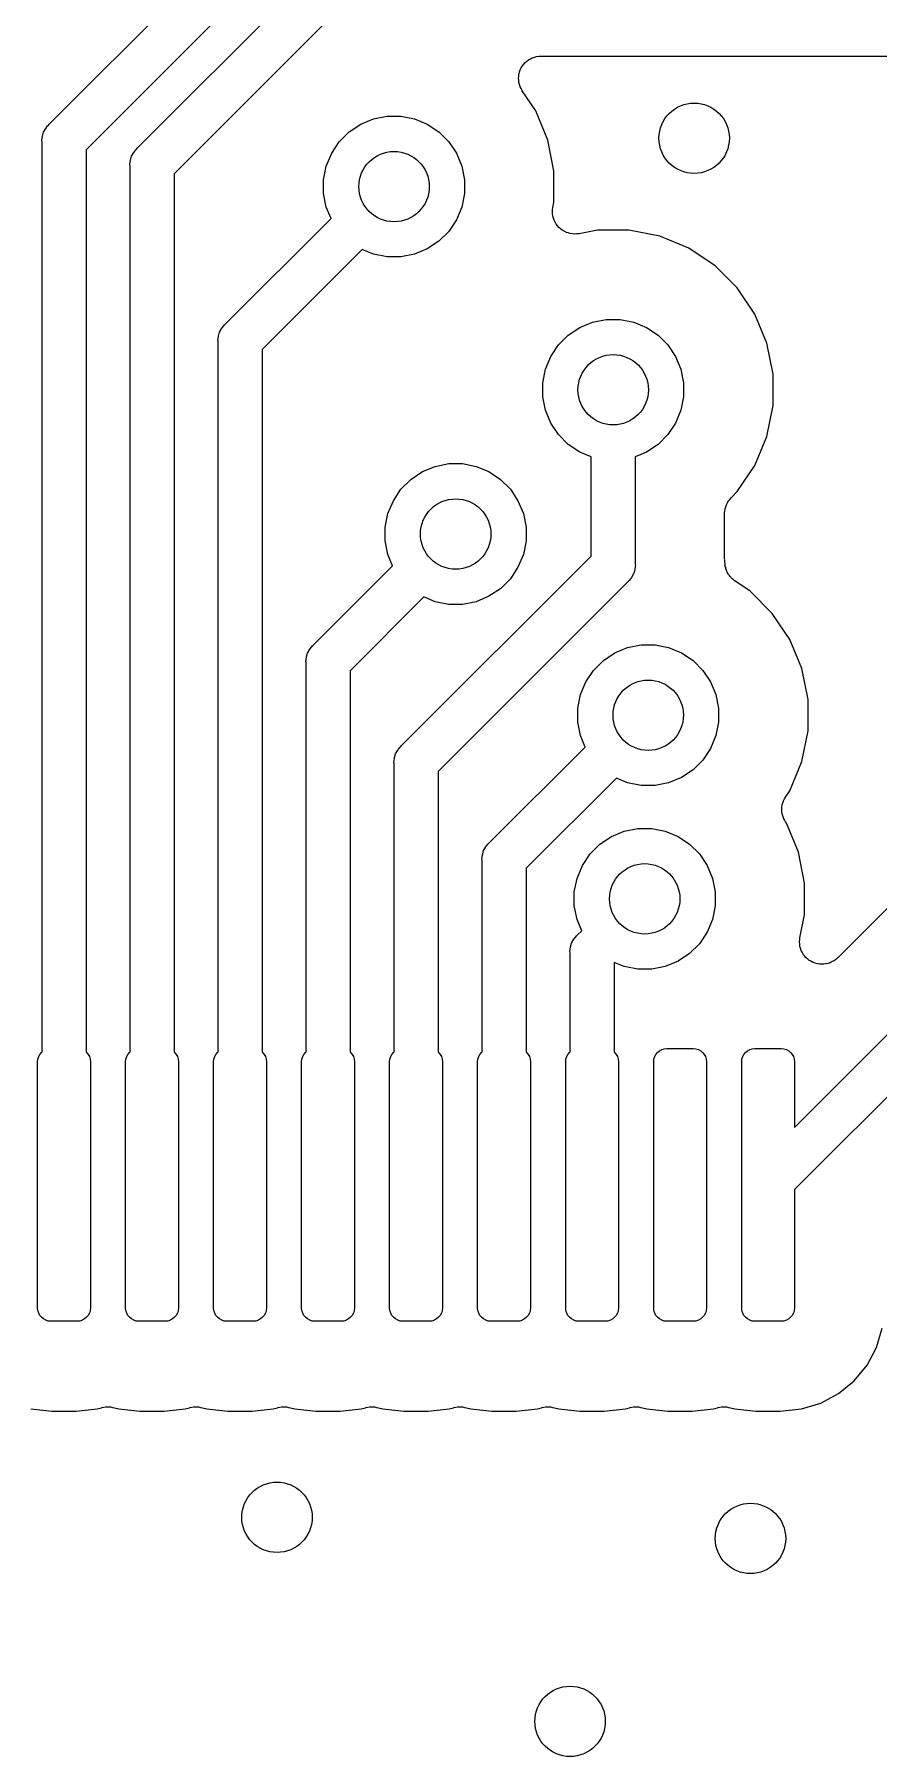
# Model space of a CAD drawing. Extents: x 103 to 213, y -152 to -90.
# Drawn here: x 161.98 to 166.78, y -106.95 to -97.16 of the extents above; entities that cross this region are included whole.
import ezdxf

# ---------------------------------------------------------------- set-up
doc = ezdxf.new("R2010")
doc.units = 0
doc.layers.add('BLACK', color=7, linetype='CONTINUOUS')

msp = doc.modelspace()

# ---------------------------------------------------------------- linework, layer by layer
at = {"layer": 'BLACK', "linetype": 'CONTINUOUS'}
for p, q in [((162.066, -97.6709), (164.096, -95.6409)), ((164.24, -95.85), (162.275, -97.8154)), ((162.566, -97.8073), (163.807, -96.5659)), ((163.952, -96.775), (162.775, -97.9518)), ((164.77, -97.3195), (164.779, -97.3119)), ((164.779, -97.3119), (164.789, -97.3042)), ((164.789, -97.3039), (164.8, -97.2983)), ((164.789, -97.3041), (164.789, -97.3039)), ((164.789, -97.3042), (164.789, -97.3041)), ((164.8, -97.2983), (164.81, -97.2926)), ((164.81, -97.2926), (164.811, -97.2925)), ((164.811, -97.2924), (164.823, -97.2889)), ((164.811, -97.2925), (164.811, -97.2924)), ((164.823, -97.2889), (164.834, -97.2854)), ((164.834, -97.2854), (164.835, -97.2853)), ((164.834, -97.2854), (164.834, -97.2854)), ((164.835, -97.2853), (164.847, -97.2842)), ((164.847, -97.2842), (164.859, -97.283)), ((164.859, -97.283), (167.932, -97.283)), ((164.732, -97.4086), (164.733, -97.3965)), ((164.732, -97.4088), (164.732, -97.4086)), ((164.732, -97.4091), (164.732, -97.4088)), ((164.733, -97.4211), (164.732, -97.4091)), ((164.733, -97.3965), (164.734, -97.3845)), ((164.734, -97.3845), (164.735, -97.3842)), ((164.735, -97.3839), (164.738, -97.3724)), ((164.735, -97.3842), (164.735, -97.3839)), ((164.738, -97.3724), (164.742, -97.3608)), ((164.742, -97.3603), (164.748, -97.3496)), ((164.742, -97.3605), (164.742, -97.3603)), ((164.742, -97.3608), (164.742, -97.3605)), ((164.748, -97.3496), (164.754, -97.339)), ((164.754, -97.3385), (164.762, -97.3293)), ((164.754, -97.3388), (164.754, -97.3385)), ((164.754, -97.339), (164.754, -97.3388)), ((164.762, -97.3293), (164.769, -97.3199)), ((164.769, -97.3199), (164.77, -97.3197)), ((164.77, -97.3197), (164.77, -97.3195)), ((164.734, -97.4333), (164.733, -97.4211)), ((164.734, -97.4335), (164.734, -97.4333)), ((164.734, -97.4338), (164.734, -97.4335)), ((164.737, -97.4453), (164.734, -97.4338)), ((164.741, -97.4571), (164.737, -97.4453)), ((164.741, -97.4573), (164.741, -97.4571)), ((164.741, -97.4576), (164.741, -97.4573)), ((164.747, -97.4682), (164.741, -97.4576)), ((164.752, -97.4791), (164.747, -97.4682)), ((164.753, -97.4795), (164.752, -97.4791)), ((164.753, -97.4796), (164.753, -97.4795)), ((164.753, -97.4795), (164.753, -97.4795)), ((164.753, -97.4806), (164.753, -97.4796)), ((164.83, -97.5949), (164.753, -97.4806)), ((164.898, -97.7601), (164.83, -97.5949)), ((162.034, -97.7155), (162.046, -97.6938)), ((162.046, -97.6938), (162.057, -97.6795)), ((162.057, -97.6795), (162.061, -97.6748)), ((162.057, -97.6795), (162.057, -97.6795)), ((162.061, -97.6748), (162.066, -97.6709)), ((163.77, -97.7143), (163.836, -97.6705)), ((163.836, -97.6705), (163.908, -97.6404)), ((163.908, -97.6404), (163.986, -97.625)), ((163.986, -97.625), (164.064, -97.625)), ((164.064, -97.625), (164.142, -97.6404)), ((164.142, -97.6404), (164.214, -97.6705)), ((164.214, -97.6705), (164.28, -97.7143)), ((162.024, -97.7636), (162.027, -97.7391)), ((162.025, -97.7697), (162.024, -97.7636)), ((162.025, -102.944), (162.025, -97.7697)), ((162.027, -97.7391), (162.034, -97.7155)), ((163.671, -97.8355), (163.714, -97.77)), ((163.714, -97.77), (163.77, -97.7143)), ((164.28, -97.7143), (164.336, -97.77)), ((164.336, -97.77), (164.379, -97.8355)), ((164.933, -97.9356), (164.898, -97.7601)), ((162.275, -97.8154), (162.275, -102.944)), ((162.524, -97.9), (162.527, -97.8755)), ((162.525, -97.9061), (162.524, -97.9)), ((162.527, -97.8755), (162.534, -97.8519)), ((162.534, -97.8519), (162.546, -97.8302)), ((162.546, -97.8302), (162.557, -97.816)), ((162.557, -97.8159), (162.561, -97.8112)), ((162.557, -97.816), (162.557, -97.8159)), ((162.561, -97.8112), (162.566, -97.8073)), ((163.64, -97.9083), (163.671, -97.8355)), ((164.379, -97.8355), (164.41, -97.9083)), ((162.525, -102.944), (162.525, -97.9061)), ((162.775, -97.9518), (162.775, -102.944)), ((163.625, -97.9856), (163.64, -97.9083)), ((163.625, -98.0644), (163.625, -97.9856)), ((164.41, -97.9083), (164.425, -97.9856)), ((164.425, -97.9856), (164.425, -98.0644)), ((164.933, -98.1144), (164.933, -97.9356)), ((163.64, -98.1417), (163.625, -98.0644)), ((164.425, -98.0644), (164.41, -98.1417)), ((163.667, -98.2061), (163.64, -98.1417)), ((164.41, -98.1417), (164.379, -98.2145)), ((164.925, -98.1673), (164.926, -98.1553)), ((164.925, -98.1677), (164.925, -98.1673)), ((164.925, -98.168), (164.925, -98.1677)), ((164.926, -98.1799), (164.925, -98.168)), ((164.926, -98.1553), (164.927, -98.1433)), ((164.927, -98.192), (164.926, -98.1799)), ((164.927, -98.1433), (164.933, -98.1144)), ((164.927, -98.1924), (164.927, -98.192)), ((164.927, -98.1927), (164.927, -98.1924)), ((164.931, -98.2042), (164.927, -98.1927)), ((163.066, -98.8073), (163.667, -98.2061)), ((164.336, -98.28), (164.28, -98.3357)), ((164.379, -98.2145), (164.336, -98.28)), ((164.934, -98.2158), (164.931, -98.2042)), ((164.934, -98.2161), (164.934, -98.2158)), ((164.934, -98.2164), (164.934, -98.2161)), ((164.94, -98.2272), (164.934, -98.2164)), ((164.946, -98.2378), (164.94, -98.2272)), ((164.946, -98.238), (164.946, -98.2378)), ((164.946, -98.2383), (164.946, -98.238)), ((164.954, -98.2477), (164.946, -98.2383)), ((164.961, -98.2571), (164.954, -98.2477)), ((164.961, -98.2573), (164.961, -98.2571)), ((164.962, -98.2575), (164.961, -98.2573)), ((164.971, -98.2653), (164.962, -98.2575)), ((164.98, -98.273), (164.971, -98.2653)), ((164.98, -98.2731), (164.98, -98.273)), ((164.981, -98.2734), (164.98, -98.2731)), ((164.991, -98.2792), (164.981, -98.2734)), ((165.002, -98.2849), (164.991, -98.2792)), ((165.002, -98.285), (165.002, -98.2849)), ((165.002, -98.2852), (165.002, -98.285)), ((165.014, -98.2887), (165.002, -98.2852)), ((165.026, -98.2924), (165.014, -98.2887)), ((165.181, -98.272), (165.077, -98.2927)), ((165.359, -98.272), (165.181, -98.272)), ((165.535, -98.3069), (165.359, -98.272)), ((163.844, -98.3829), (163.275, -98.9518)), ((163.908, -98.4096), (163.844, -98.3829)), ((164.214, -98.3795), (164.142, -98.4096)), ((164.28, -98.3357), (164.214, -98.3795)), ((165.026, -98.2925), (165.026, -98.2924)), ((165.026, -98.2924), (165.026, -98.2924)), ((165.038, -98.2938), (165.026, -98.2925)), ((165.05, -98.2951), (165.038, -98.2938)), ((165.051, -98.2951), (165.05, -98.2951)), ((165.05, -98.2951), (165.05, -98.2951)), ((165.063, -98.294), (165.051, -98.2951)), ((165.075, -98.293), (165.063, -98.294)), ((165.076, -98.2929), (165.075, -98.2929)), ((165.075, -98.2929), (165.075, -98.2929)), ((165.075, -98.2929), (165.075, -98.293)), ((165.077, -98.2927), (165.076, -98.2929)), ((165.7, -98.3753), (165.535, -98.3069)), ((165.849, -98.4747), (165.7, -98.3753)), ((163.986, -98.425), (163.908, -98.4096)), ((164.064, -98.425), (163.986, -98.425)), ((164.142, -98.4096), (164.064, -98.425)), ((165.975, -98.6012), (165.849, -98.4747)), ((166.075, -98.7499), (165.975, -98.6012)), ((165.153, -98.7954), (165.231, -98.78)), ((165.231, -98.78), (165.309, -98.78)), ((165.309, -98.78), (165.387, -98.7954)), ((166.143, -98.9151), (166.075, -98.7499)), ((163.025, -98.89), (163.027, -98.8755)), ((163.027, -98.8746), (163.034, -98.8519)), ((163.027, -98.8755), (163.027, -98.8746)), ((163.034, -98.8519), (163.046, -98.8302)), ((163.046, -98.8302), (163.057, -98.816)), ((163.057, -98.8159), (163.061, -98.8112)), ((163.057, -98.816), (163.057, -98.8159)), ((163.061, -98.8112), (163.066, -98.8073)), ((164.959, -98.925), (165.015, -98.8693)), ((165.015, -98.8693), (165.081, -98.8255)), ((165.081, -98.8255), (165.153, -98.7954)), ((165.387, -98.7954), (165.459, -98.8255)), ((165.459, -98.8255), (165.525, -98.8693)), ((165.525, -98.8693), (165.581, -98.925)), ((163.024, -98.9), (163.025, -98.89)), ((163.025, -98.9061), (163.024, -98.9)), ((163.025, -102.944), (163.025, -98.9061)), ((163.275, -98.9518), (163.275, -102.944)), ((164.916, -98.9905), (164.959, -98.925)), ((165.581, -98.925), (165.624, -98.9905)), ((166.178, -99.0906), (166.143, -98.9151)), ((164.87, -99.1406), (164.885, -99.0633)), ((164.885, -99.0633), (164.916, -98.9905)), ((165.624, -98.9905), (165.655, -99.0633)), ((165.655, -99.0633), (165.67, -99.1406)), ((164.87, -99.2194), (164.87, -99.1406)), ((165.67, -99.1406), (165.67, -99.2194)), ((166.178, -99.2694), (166.178, -99.0906)), ((164.885, -99.2967), (164.87, -99.2194)), ((165.67, -99.2194), (165.655, -99.2967)), ((166.143, -99.4449), (166.178, -99.2694)), ((164.916, -99.3695), (164.885, -99.2967)), ((165.655, -99.2967), (165.624, -99.3695)), ((164.959, -99.435), (164.916, -99.3695)), ((165.015, -99.4907), (164.959, -99.435)), ((165.581, -99.435), (165.525, -99.4907)), ((165.624, -99.3695), (165.581, -99.435)), ((166.075, -99.6101), (166.143, -99.4449)), ((165.081, -99.5345), (165.015, -99.4907)), ((165.145, -99.5612), (165.081, -99.5345)), ((165.145, -100.126), (165.145, -99.5612)), ((165.459, -99.5345), (165.395, -99.5612)), ((165.395, -99.5612), (165.395, -100.172)), ((165.525, -99.4907), (165.459, -99.5345)), ((164.12, -99.6893), (164.186, -99.6455)), ((164.186, -99.6455), (164.258, -99.6154)), ((164.258, -99.6154), (164.336, -99.6)), ((164.336, -99.6), (164.414, -99.6)), ((164.414, -99.6), (164.492, -99.6154)), ((164.492, -99.6154), (164.564, -99.6455)), ((164.564, -99.6455), (164.63, -99.6893)), ((165.975, -99.7588), (166.075, -99.6101)), ((164.021, -99.8105), (164.064, -99.745)), ((164.064, -99.745), (164.12, -99.6893)), ((164.63, -99.6893), (164.686, -99.745)), ((164.686, -99.745), (164.729, -99.8105)), ((165.94, -99.7939), (165.975, -99.7588)), ((163.99, -99.8833), (164.021, -99.8105)), ((164.729, -99.8105), (164.76, -99.8833)), ((165.906, -99.8573), (165.909, -99.8461)), ((165.906, -99.858), (165.906, -99.8573)), ((165.906, -99.8586), (165.906, -99.858)), ((165.909, -99.8461), (165.913, -99.8349)), ((165.913, -99.8337), (165.919, -99.8234)), ((165.913, -99.8343), (165.913, -99.8337)), ((165.913, -99.8349), (165.913, -99.8343)), ((165.919, -99.8234), (165.924, -99.8131)), ((165.924, -99.8131), (165.925, -99.8125)), ((165.925, -99.812), (165.933, -99.803)), ((165.925, -99.8125), (165.925, -99.812)), ((165.933, -99.803), (165.94, -99.7939)), ((163.975, -99.9606), (163.99, -99.8833)), ((164.76, -99.8833), (164.775, -99.9606)), ((165.903, -99.8819), (165.904, -99.8703)), ((165.903, -99.8832), (165.903, -99.8819)), ((165.903, -99.8833), (165.903, -99.8832)), ((165.903, -99.8837), (165.903, -99.8833)), ((165.903, -99.8833), (165.903, -99.8833)), ((165.903, -100.141), (165.903, -99.8837)), ((165.904, -99.8703), (165.906, -99.8586)), ((163.975, -100.039), (163.975, -99.9606)), ((163.99, -100.117), (163.975, -100.039)), ((164.775, -100.039), (164.76, -100.117)), ((164.775, -99.9606), (164.775, -100.039)), ((164.017, -100.181), (163.99, -100.117)), ((164.066, -101.205), (165.145, -100.126)), ((164.76, -100.117), (164.729, -100.189)), ((165.904, -100.146), (165.903, -100.141)), ((165.903, -100.151), (165.904, -100.146)), ((165.904, -100.153), (165.903, -100.151)), ((163.566, -100.632), (164.017, -100.181)), ((164.729, -100.189), (164.686, -100.255)), ((165.374, -100.248), (165.363, -100.262)), ((165.386, -100.226), (165.374, -100.248)), ((165.387, -100.222), (165.386, -100.226)), ((165.393, -100.203), (165.387, -100.222)), ((165.395, -100.184), (165.393, -100.203)), ((165.395, -100.172), (165.396, -100.178)), ((165.396, -100.178), (165.395, -100.184)), ((165.395, -100.184), (165.395, -100.184)), ((165.906, -100.174), (165.904, -100.153)), ((165.907, -100.179), (165.906, -100.174)), ((165.907, -100.185), (165.907, -100.179)), ((165.909, -100.191), (165.907, -100.185)), ((165.91, -100.198), (165.909, -100.191)), ((165.913, -100.203), (165.91, -100.198)), ((165.914, -100.208), (165.913, -100.203)), ((165.917, -100.215), (165.914, -100.208)), ((165.92, -100.221), (165.917, -100.215)), ((165.923, -100.226), (165.92, -100.221)), ((165.926, -100.23), (165.923, -100.226)), ((165.93, -100.236), (165.926, -100.23)), ((165.934, -100.242), (165.93, -100.236)), ((165.938, -100.245), (165.934, -100.242)), ((165.941, -100.25), (165.938, -100.245)), ((165.946, -100.254), (165.941, -100.25)), ((165.354, -100.271), (164.275, -101.35)), ((164.63, -100.311), (164.564, -100.354)), ((164.686, -100.255), (164.63, -100.311)), ((165.359, -100.267), (165.354, -100.271)), ((165.363, -100.262), (165.359, -100.267)), ((165.363, -100.262), (165.363, -100.262)), ((165.951, -100.259), (165.946, -100.254)), ((165.956, -100.262), (165.951, -100.259)), ((165.96, -100.266), (165.956, -100.262)), ((165.961, -100.267), (165.96, -100.266)), ((166.048, -100.324), (165.961, -100.267)), ((166.174, -100.451), (166.048, -100.324)), ((164.194, -100.358), (163.775, -100.777)), ((164.258, -100.385), (164.194, -100.358)), ((164.336, -100.4), (164.258, -100.385)), ((164.414, -100.4), (164.336, -100.4)), ((164.492, -100.385), (164.414, -100.4)), ((164.564, -100.354), (164.492, -100.385)), ((166.273, -100.599), (166.174, -100.451)), ((163.546, -100.655), (163.557, -100.641)), ((163.557, -100.641), (163.561, -100.636)), ((163.557, -100.641), (163.557, -100.641)), ((163.561, -100.636), (163.566, -100.632)), ((165.352, -100.645), (165.429, -100.63)), ((165.429, -100.63), (165.508, -100.63)), ((165.508, -100.63), (165.585, -100.645)), ((166.342, -100.765), (166.273, -100.599)), ((163.524, -100.725), (163.526, -100.712)), ((163.525, -100.731), (163.524, -100.725)), ((163.525, -102.944), (163.525, -100.731)), ((163.526, -100.712), (163.527, -100.7)), ((163.527, -100.7), (163.528, -100.698)), ((163.528, -100.698), (163.534, -100.677)), ((163.534, -100.677), (163.546, -100.655)), ((165.158, -100.775), (165.214, -100.719)), ((165.214, -100.719), (165.279, -100.675)), ((165.279, -100.675), (165.352, -100.645)), ((165.585, -100.645), (165.658, -100.675)), ((165.658, -100.675), (165.724, -100.719)), ((165.724, -100.719), (165.779, -100.775)), ((163.775, -100.777), (163.775, -102.944)), ((165.114, -100.84), (165.158, -100.775)), ((165.779, -100.775), (165.823, -100.84)), ((166.377, -100.94), (166.342, -100.765)), ((165.069, -100.99), (165.084, -100.913)), ((165.084, -100.913), (165.114, -100.84)), ((165.823, -100.84), (165.853, -100.913)), ((165.853, -100.913), (165.869, -100.99)), ((165.069, -101.069), (165.069, -100.99)), ((165.869, -100.99), (165.869, -101.069)), ((166.377, -101.119), (166.377, -100.94)), ((165.084, -101.146), (165.069, -101.069)), ((165.869, -101.069), (165.853, -101.146)), ((166.342, -101.294), (166.377, -101.119)), ((167.83, -101.125), (166.546, -102.409)), ((164.034, -101.25), (164.046, -101.228)), ((164.046, -101.228), (164.057, -101.214)), ((164.057, -101.214), (164.061, -101.209)), ((164.057, -101.214), (164.057, -101.214)), ((164.061, -101.209), (164.066, -101.205)), ((164.566, -101.756), (165.111, -101.211)), ((165.111, -101.211), (165.084, -101.146)), ((165.823, -101.219), (165.779, -101.285)), ((165.853, -101.146), (165.823, -101.219)), ((164.024, -101.298), (164.025, -101.292)), ((164.025, -101.304), (164.024, -101.298)), ((164.025, -101.292), (164.027, -101.273)), ((164.025, -102.944), (164.025, -101.304)), ((164.027, -101.273), (164.028, -101.27)), ((164.028, -101.27), (164.034, -101.25)), ((165.779, -101.285), (165.724, -101.34)), ((166.273, -101.46), (166.342, -101.294)), ((166.3, -103.373), (168.375, -101.298)), ((164.275, -101.35), (164.275, -102.944)), ((165.288, -101.388), (164.775, -101.9)), ((165.352, -101.414), (165.288, -101.388)), ((165.429, -101.43), (165.352, -101.414)), ((165.585, -101.414), (165.508, -101.43)), ((165.658, -101.384), (165.585, -101.414)), ((165.724, -101.34), (165.658, -101.384)), ((165.508, -101.43), (165.429, -101.43)), ((166.234, -101.529), (166.237, -101.518)), ((166.237, -101.518), (166.238, -101.517)), ((166.238, -101.517), (166.244, -101.506)), ((166.238, -101.517), (166.238, -101.517)), ((166.244, -101.506), (166.249, -101.496)), ((166.249, -101.496), (166.273, -101.46)), ((168.584, -101.443), (166.3, -103.727)), ((166.228, -101.565), (166.229, -101.553)), ((166.228, -101.566), (166.228, -101.565)), ((166.229, -101.578), (166.228, -101.566)), ((166.228, -101.566), (166.228, -101.566)), ((166.229, -101.553), (166.23, -101.541)), ((166.23, -101.59), (166.229, -101.578)), ((166.23, -101.54), (166.234, -101.529)), ((166.23, -101.541), (166.23, -101.54)), ((166.23, -101.541), (166.23, -101.541)), ((166.23, -101.591), (166.23, -101.59)), ((166.23, -101.59), (166.23, -101.59)), ((166.234, -101.602), (166.23, -101.591)), ((166.237, -101.614), (166.234, -101.602)), ((166.237, -101.615), (166.237, -101.614)), ((166.237, -101.614), (166.237, -101.614)), ((166.243, -101.625), (166.237, -101.615)), ((165.26, -101.72), (165.333, -101.69)), ((165.333, -101.69), (165.41, -101.674)), ((165.41, -101.674), (165.489, -101.674)), ((165.489, -101.674), (165.566, -101.69)), ((165.566, -101.69), (165.639, -101.72)), ((166.248, -101.636), (166.243, -101.625)), ((166.249, -101.636), (166.248, -101.636)), ((166.249, -101.637), (166.249, -101.636)), ((166.249, -101.636), (166.249, -101.636)), ((166.254, -101.644), (166.249, -101.637)), ((166.249, -101.637), (166.249, -101.637)), ((166.322, -101.809), (166.254, -101.644)), ((164.529, -101.818), (164.534, -101.8)), ((164.534, -101.8), (164.546, -101.779)), ((164.546, -101.779), (164.557, -101.764)), ((164.557, -101.764), (164.561, -101.76)), ((164.557, -101.764), (164.557, -101.764)), ((164.561, -101.76), (164.566, -101.756)), ((165.139, -101.819), (165.194, -101.764)), ((165.194, -101.764), (165.26, -101.72)), ((165.639, -101.72), (165.704, -101.764)), ((165.704, -101.764), (165.76, -101.819)), ((166.357, -101.985), (166.322, -101.809)), ((164.524, -101.848), (164.525, -101.837)), ((164.525, -101.854), (164.524, -101.848)), ((164.525, -101.837), (164.527, -101.824)), ((164.525, -102.944), (164.525, -101.854)), ((164.527, -101.824), (164.529, -101.818)), ((164.775, -101.9), (164.775, -102.944)), ((165.065, -101.958), (165.095, -101.885)), ((165.095, -101.885), (165.139, -101.819)), ((165.76, -101.819), (165.804, -101.885)), ((165.804, -101.885), (165.834, -101.958)), ((165.049, -102.035), (165.065, -101.958)), ((165.834, -101.958), (165.849, -102.035)), ((166.357, -102.164), (166.357, -101.985)), ((165.049, -102.114), (165.049, -102.035)), ((165.849, -102.035), (165.849, -102.114)), ((165.065, -102.191), (165.049, -102.114)), ((165.091, -102.255), (165.065, -102.191)), ((165.834, -102.191), (165.804, -102.264)), ((165.849, -102.114), (165.834, -102.191)), ((166.331, -102.295), (166.357, -102.164)), ((165.034, -102.326), (165.046, -102.304)), ((165.046, -102.304), (165.057, -102.29)), ((165.057, -102.29), (165.061, -102.285)), ((165.057, -102.29), (165.057, -102.29)), ((165.061, -102.285), (165.066, -102.281)), ((165.066, -102.281), (165.091, -102.255)), ((165.804, -102.264), (165.76, -102.329)), ((166.33, -102.307), (166.331, -102.295)), ((165.024, -102.374), (165.026, -102.36)), ((165.025, -102.38), (165.024, -102.374)), ((165.025, -102.944), (165.025, -102.38)), ((165.026, -102.36), (165.027, -102.349)), ((165.027, -102.349), (165.028, -102.346)), ((165.028, -102.346), (165.034, -102.326)), ((165.704, -102.385), (165.639, -102.429)), ((165.76, -102.329), (165.704, -102.385)), ((166.329, -102.319), (166.33, -102.307)), ((166.33, -102.331), (166.329, -102.319)), ((166.329, -102.319), (166.329, -102.319)), ((166.329, -102.319), (166.329, -102.319)), ((166.331, -102.344), (166.33, -102.331)), ((166.335, -102.355), (166.331, -102.344)), ((166.331, -102.344), (166.331, -102.344)), ((166.331, -102.344), (166.331, -102.344)), ((166.338, -102.367), (166.335, -102.355)), ((166.338, -102.368), (166.338, -102.367)), ((166.338, -102.367), (166.338, -102.367)), ((166.344, -102.378), (166.338, -102.368)), ((166.35, -102.389), (166.344, -102.378)), ((166.35, -102.39), (166.35, -102.389)), ((166.35, -102.389), (166.35, -102.389)), ((166.358, -102.399), (166.35, -102.39)), ((166.365, -102.409), (166.358, -102.399)), ((165.333, -102.459), (165.275, -102.435)), ((165.275, -102.435), (165.275, -102.944)), ((165.41, -102.474), (165.333, -102.459)), ((165.489, -102.474), (165.41, -102.474)), ((165.566, -102.459), (165.489, -102.474)), ((165.639, -102.429), (165.566, -102.459)), ((166.366, -102.409), (166.365, -102.409)), ((166.375, -102.416), (166.366, -102.409)), ((166.366, -102.409), (166.366, -102.409)), ((166.384, -102.424), (166.375, -102.416)), ((166.385, -102.424), (166.384, -102.424)), ((166.385, -102.425), (166.385, -102.424)), ((166.396, -102.43), (166.385, -102.425)), ((166.406, -102.436), (166.396, -102.43)), ((166.407, -102.436), (166.406, -102.436)), ((166.406, -102.436), (166.406, -102.436)), ((166.418, -102.44), (166.407, -102.436)), ((166.43, -102.444), (166.418, -102.44)), ((166.442, -102.445), (166.43, -102.444)), ((166.43, -102.444), (166.43, -102.444)), ((166.43, -102.444), (166.43, -102.444)), ((166.455, -102.446), (166.442, -102.445)), ((166.467, -102.445), (166.455, -102.446)), ((166.455, -102.446), (166.455, -102.446)), ((166.455, -102.446), (166.455, -102.446)), ((166.479, -102.444), (166.467, -102.445)), ((166.48, -102.444), (166.479, -102.444)), ((166.479, -102.444), (166.479, -102.444)), ((166.491, -102.441), (166.48, -102.444)), ((166.503, -102.437), (166.491, -102.441)), ((166.514, -102.431), (166.503, -102.437)), ((166.503, -102.437), (166.503, -102.437)), ((166.503, -102.437), (166.503, -102.437)), ((166.525, -102.426), (166.514, -102.431)), ((166.535, -102.418), (166.525, -102.426)), ((166.525, -102.426), (166.525, -102.426)), ((166.525, -102.426), (166.525, -102.426)), ((166.544, -102.41), (166.535, -102.418)), ((166.545, -102.41), (166.544, -102.41)), ((166.546, -102.409), (166.545, -102.41)), ((166.545, -102.41), (166.545, -102.41)), ((166.545, -102.41), (166.545, -102.41)), ((162, -103), (162.001, -102.985)), ((162.001, -102.985), (162.006, -102.971)), ((162.006, -102.971), (162.013, -102.958)), ((162.013, -102.958), (162.022, -102.947)), ((162.022, -102.947), (162.025, -102.944)), ((162.275, -102.944), (162.278, -102.947)), ((162.278, -102.947), (162.287, -102.958)), ((162.287, -102.958), (162.294, -102.971)), ((162.294, -102.971), (162.299, -102.985)), ((162.299, -102.985), (162.3, -103)), ((162.5, -103), (162.501, -102.985)), ((162.501, -102.985), (162.506, -102.971)), ((162.506, -102.971), (162.513, -102.958)), ((162.513, -102.958), (162.522, -102.947)), ((162.522, -102.947), (162.525, -102.944)), ((162.775, -102.944), (162.778, -102.947)), ((162.778, -102.947), (162.787, -102.958)), ((162.787, -102.958), (162.794, -102.971)), ((162.794, -102.971), (162.799, -102.985)), ((162.799, -102.985), (162.8, -103)), ((163, -103), (163.001, -102.985)), ((163.001, -102.985), (163.006, -102.971)), ((163.006, -102.971), (163.013, -102.958)), ((163.013, -102.958), (163.022, -102.947)), ((163.022, -102.947), (163.025, -102.944)), ((163.275, -102.944), (163.278, -102.947)), ((163.278, -102.947), (163.287, -102.958)), ((163.287, -102.958), (163.294, -102.971)), ((163.294, -102.971), (163.299, -102.985)), ((163.299, -102.985), (163.3, -103)), ((163.5, -103), (163.501, -102.985)), ((163.501, -102.985), (163.506, -102.971)), ((163.506, -102.971), (163.513, -102.958)), ((163.513, -102.958), (163.522, -102.947)), ((163.522, -102.947), (163.525, -102.944)), ((163.775, -102.944), (163.778, -102.947)), ((163.778, -102.947), (163.787, -102.958)), ((163.787, -102.958), (163.794, -102.971)), ((163.794, -102.971), (163.799, -102.985)), ((163.799, -102.985), (163.8, -103)), ((164, -103), (164.001, -102.985)), ((164.001, -102.985), (164.006, -102.971)), ((164.006, -102.971), (164.013, -102.958)), ((164.013, -102.958), (164.022, -102.947)), ((164.022, -102.947), (164.025, -102.944)), ((164.275, -102.944), (164.278, -102.947)), ((164.278, -102.947), (164.287, -102.958)), ((164.287, -102.958), (164.294, -102.971)), ((164.294, -102.971), (164.299, -102.985)), ((164.299, -102.985), (164.3, -103)), ((164.5, -103), (164.501, -102.985)), ((164.501, -102.985), (164.506, -102.971)), ((164.506, -102.971), (164.513, -102.958)), ((164.513, -102.958), (164.522, -102.947)), ((164.522, -102.947), (164.525, -102.944)), ((164.775, -102.944), (164.778, -102.947)), ((164.778, -102.947), (164.787, -102.958)), ((164.787, -102.958), (164.794, -102.971)), ((164.794, -102.971), (164.799, -102.985)), ((164.799, -102.985), (164.8, -103)), ((165, -103), (165.001, -102.985)), ((165.001, -102.985), (165.006, -102.971)), ((165.006, -102.971), (165.013, -102.958)), ((165.013, -102.958), (165.022, -102.947)), ((165.022, -102.947), (165.025, -102.944)), ((165.275, -102.944), (165.278, -102.947)), ((165.278, -102.947), (165.287, -102.958)), ((165.287, -102.958), (165.294, -102.971)), ((165.294, -102.971), (165.299, -102.985)), ((165.299, -102.985), (165.3, -103)), ((165.5, -103), (165.501, -102.985)), ((165.501, -102.985), (165.506, -102.971)), ((165.506, -102.971), (165.513, -102.958)), ((165.513, -102.958), (165.522, -102.947)), ((165.522, -102.947), (165.533, -102.938)), ((165.533, -102.938), (165.546, -102.931)), ((165.546, -102.931), (165.56, -102.926)), ((165.56, -102.926), (165.575, -102.925)), ((165.575, -102.925), (165.725, -102.925)), ((165.725, -102.925), (165.74, -102.926)), ((165.74, -102.926), (165.754, -102.931)), ((165.754, -102.931), (165.767, -102.938)), ((165.767, -102.938), (165.778, -102.947)), ((165.778, -102.947), (165.787, -102.958)), ((165.787, -102.958), (165.794, -102.971)), ((165.794, -102.971), (165.799, -102.985)), ((165.799, -102.985), (165.8, -103)), ((166, -103), (166.001, -102.985)), ((166.001, -102.985), (166.006, -102.971)), ((166.006, -102.971), (166.013, -102.958)), ((166.013, -102.958), (166.022, -102.947)), ((166.022, -102.947), (166.033, -102.938)), ((166.033, -102.938), (166.046, -102.931)), ((166.046, -102.931), (166.06, -102.926)), ((166.06, -102.926), (166.075, -102.925)), ((166.075, -102.925), (166.225, -102.925)), ((166.225, -102.925), (166.24, -102.926)), ((166.24, -102.926), (166.254, -102.931)), ((166.254, -102.931), (166.267, -102.938)), ((166.267, -102.938), (166.278, -102.947)), ((166.278, -102.947), (166.287, -102.958)), ((166.287, -102.958), (166.294, -102.971)), ((166.294, -102.971), (166.299, -102.985)), ((166.299, -102.985), (166.3, -103)), ((162, -104.4), (162, -103)), ((162.3, -103), (162.3, -104.4)), ((162.5, -104.4), (162.5, -103)), ((162.8, -103), (162.8, -104.4)), ((163, -104.4), (163, -103)), ((163.3, -103), (163.3, -104.4)), ((163.5, -104.4), (163.5, -103)), ((163.8, -103), (163.8, -104.4)), ((164, -104.4), (164, -103)), ((164.3, -103), (164.3, -104.4)), ((164.5, -104.4), (164.5, -103)), ((164.8, -103), (164.8, -104.4)), ((165, -104.4), (165, -103)), ((165.3, -103), (165.3, -104.4)), ((165.5, -104.4), (165.5, -103)), ((165.8, -103), (165.8, -104.4)), ((166, -104.4), (166, -103)), ((166.3, -103), (166.3, -103.373)), ((166.3, -103.727), (166.3, -104.4)), ((162.001, -104.415), (162, -104.4)), ((162.006, -104.429), (162.001, -104.415)), ((162.013, -104.442), (162.006, -104.429)), ((162.022, -104.453), (162.013, -104.442)), ((162.033, -104.462), (162.022, -104.453)), ((162.278, -104.453), (162.267, -104.462)), ((162.287, -104.442), (162.278, -104.453)), ((162.294, -104.429), (162.287, -104.442)), ((162.299, -104.415), (162.294, -104.429)), ((162.3, -104.4), (162.299, -104.415)), ((162.501, -104.415), (162.5, -104.4)), ((162.506, -104.429), (162.501, -104.415)), ((162.513, -104.442), (162.506, -104.429)), ((162.522, -104.453), (162.513, -104.442)), ((162.533, -104.462), (162.522, -104.453)), ((162.778, -104.453), (162.767, -104.462)), ((162.787, -104.442), (162.778, -104.453)), ((162.794, -104.429), (162.787, -104.442)), ((162.799, -104.415), (162.794, -104.429)), ((162.8, -104.4), (162.799, -104.415)), ((163.001, -104.415), (163, -104.4)), ((163.006, -104.429), (163.001, -104.415)), ((163.013, -104.442), (163.006, -104.429)), ((163.022, -104.453), (163.013, -104.442)), ((163.033, -104.462), (163.022, -104.453)), ((163.278, -104.453), (163.267, -104.462)), ((163.287, -104.442), (163.278, -104.453)), ((163.294, -104.429), (163.287, -104.442)), ((163.299, -104.415), (163.294, -104.429)), ((163.3, -104.4), (163.299, -104.415)), ((163.501, -104.415), (163.5, -104.4)), ((163.506, -104.429), (163.501, -104.415)), ((163.513, -104.442), (163.506, -104.429)), ((163.522, -104.453), (163.513, -104.442)), ((163.533, -104.462), (163.522, -104.453)), ((163.778, -104.453), (163.767, -104.462)), ((163.787, -104.442), (163.778, -104.453)), ((163.794, -104.429), (163.787, -104.442)), ((163.799, -104.415), (163.794, -104.429)), ((163.8, -104.4), (163.799, -104.415)), ((164.001, -104.415), (164, -104.4)), ((164.006, -104.429), (164.001, -104.415)), ((164.013, -104.442), (164.006, -104.429)), ((164.022, -104.453), (164.013, -104.442)), ((164.033, -104.462), (164.022, -104.453)), ((164.278, -104.453), (164.267, -104.462)), ((164.287, -104.442), (164.278, -104.453)), ((164.294, -104.429), (164.287, -104.442)), ((164.299, -104.415), (164.294, -104.429)), ((164.3, -104.4), (164.299, -104.415)), ((164.501, -104.415), (164.5, -104.4)), ((164.506, -104.429), (164.501, -104.415)), ((164.513, -104.442), (164.506, -104.429)), ((164.522, -104.453), (164.513, -104.442)), ((164.533, -104.462), (164.522, -104.453)), ((164.778, -104.453), (164.767, -104.462)), ((164.787, -104.442), (164.778, -104.453)), ((164.794, -104.429), (164.787, -104.442)), ((164.799, -104.415), (164.794, -104.429)), ((164.8, -104.4), (164.799, -104.415)), ((165.001, -104.415), (165, -104.4)), ((165.006, -104.429), (165.001, -104.415)), ((165.013, -104.442), (165.006, -104.429)), ((165.022, -104.453), (165.013, -104.442)), ((165.033, -104.462), (165.022, -104.453)), ((165.278, -104.453), (165.267, -104.462)), ((165.287, -104.442), (165.278, -104.453)), ((165.294, -104.429), (165.287, -104.442)), ((165.299, -104.415), (165.294, -104.429)), ((165.3, -104.4), (165.299, -104.415)), ((165.501, -104.415), (165.5, -104.4)), ((165.506, -104.429), (165.501, -104.415)), ((165.513, -104.442), (165.506, -104.429)), ((165.522, -104.453), (165.513, -104.442)), ((165.533, -104.462), (165.522, -104.453)), ((165.778, -104.453), (165.767, -104.462)), ((165.787, -104.442), (165.778, -104.453)), ((165.794, -104.429), (165.787, -104.442)), ((165.799, -104.415), (165.794, -104.429)), ((165.8, -104.4), (165.799, -104.415)), ((166.001, -104.415), (166, -104.4)), ((166.006, -104.429), (166.001, -104.415)), ((166.013, -104.442), (166.006, -104.429)), ((166.022, -104.453), (166.013, -104.442)), ((166.033, -104.462), (166.022, -104.453)), ((166.278, -104.453), (166.267, -104.462)), ((166.287, -104.442), (166.278, -104.453)), ((166.294, -104.429), (166.287, -104.442)), ((166.299, -104.415), (166.294, -104.429)), ((166.3, -104.4), (166.299, -104.415)), ((162.046, -104.469), (162.033, -104.462)), ((162.06, -104.474), (162.046, -104.469)), ((162.075, -104.475), (162.06, -104.474)), ((162.225, -104.475), (162.075, -104.475)), ((162.24, -104.474), (162.225, -104.475)), ((162.254, -104.469), (162.24, -104.474)), ((162.267, -104.462), (162.254, -104.469)), ((162.546, -104.469), (162.533, -104.462)), ((162.56, -104.474), (162.546, -104.469)), ((162.575, -104.475), (162.56, -104.474)), ((162.725, -104.475), (162.575, -104.475)), ((162.74, -104.474), (162.725, -104.475)), ((162.754, -104.469), (162.74, -104.474)), ((162.767, -104.462), (162.754, -104.469)), ((163.046, -104.469), (163.033, -104.462)), ((163.06, -104.474), (163.046, -104.469)), ((163.075, -104.475), (163.06, -104.474)), ((163.225, -104.475), (163.075, -104.475)), ((163.24, -104.474), (163.225, -104.475)), ((163.254, -104.469), (163.24, -104.474)), ((163.267, -104.462), (163.254, -104.469)), ((163.546, -104.469), (163.533, -104.462)), ((163.56, -104.474), (163.546, -104.469)), ((163.575, -104.475), (163.56, -104.474)), ((163.725, -104.475), (163.575, -104.475)), ((163.74, -104.474), (163.725, -104.475)), ((163.754, -104.469), (163.74, -104.474)), ((163.767, -104.462), (163.754, -104.469)), ((164.046, -104.469), (164.033, -104.462)), ((164.06, -104.474), (164.046, -104.469)), ((164.075, -104.475), (164.06, -104.474)), ((164.225, -104.475), (164.075, -104.475)), ((164.24, -104.474), (164.225, -104.475)), ((164.254, -104.469), (164.24, -104.474)), ((164.267, -104.462), (164.254, -104.469)), ((164.546, -104.469), (164.533, -104.462)), ((164.56, -104.474), (164.546, -104.469)), ((164.575, -104.475), (164.56, -104.474)), ((164.725, -104.475), (164.575, -104.475)), ((164.74, -104.474), (164.725, -104.475)), ((164.754, -104.469), (164.74, -104.474)), ((164.767, -104.462), (164.754, -104.469)), ((165.046, -104.469), (165.033, -104.462)), ((165.06, -104.474), (165.046, -104.469)), ((165.075, -104.475), (165.06, -104.474)), ((165.225, -104.475), (165.075, -104.475)), ((165.24, -104.474), (165.225, -104.475)), ((165.254, -104.469), (165.24, -104.474)), ((165.267, -104.462), (165.254, -104.469)), ((165.546, -104.469), (165.533, -104.462)), ((165.56, -104.474), (165.546, -104.469)), ((165.575, -104.475), (165.56, -104.474)), ((165.725, -104.475), (165.575, -104.475)), ((165.74, -104.474), (165.725, -104.475)), ((165.754, -104.469), (165.74, -104.474)), ((165.767, -104.462), (165.754, -104.469)), ((166.046, -104.469), (166.033, -104.462)), ((166.06, -104.474), (166.046, -104.469)), ((166.075, -104.475), (166.06, -104.474)), ((166.225, -104.475), (166.075, -104.475)), ((166.24, -104.474), (166.225, -104.475)), ((166.254, -104.469), (166.24, -104.474)), ((166.267, -104.462), (166.254, -104.469)), ((166.766, -104.624), (166.799, -104.514)), ((166.712, -104.725), (166.766, -104.624)), ((166.639, -104.814), (166.712, -104.725)), ((166.55, -104.887), (166.639, -104.814)), ((166.339, -104.974), (166.449, -104.941)), ((166.449, -104.941), (166.55, -104.887)), ((161.961, -104.974), (162.081, -104.986)), ((162.081, -104.986), (162.219, -104.986)), ((162.219, -104.986), (162.339, -104.974)), ((162.339, -104.974), (162.363, -104.967)), ((162.363, -104.967), (162.365, -104.966)), ((162.363, -104.967), (162.363, -104.967)), ((162.363, -104.967), (162.363, -104.967)), ((162.363, -104.967), (162.363, -104.967)), ((162.365, -104.966), (162.376, -104.964)), ((162.376, -104.964), (162.388, -104.962)), ((162.388, -104.962), (162.388, -104.962)), ((162.388, -104.962), (162.389, -104.962)), ((162.389, -104.962), (162.401, -104.962)), ((162.401, -104.962), (162.413, -104.962)), ((162.413, -104.962), (162.413, -104.962)), ((162.413, -104.962), (162.414, -104.962)), ((162.414, -104.962), (162.425, -104.965)), ((162.425, -104.965), (162.437, -104.967)), ((162.437, -104.967), (162.461, -104.974)), ((162.461, -104.974), (162.581, -104.986)), ((162.581, -104.986), (162.719, -104.986)), ((162.719, -104.986), (162.839, -104.974)), ((162.839, -104.974), (162.863, -104.967)), ((162.863, -104.967), (162.865, -104.966)), ((162.863, -104.967), (162.863, -104.967)), ((162.863, -104.967), (162.863, -104.967)), ((162.863, -104.967), (162.863, -104.967)), ((162.865, -104.966), (162.876, -104.964)), ((162.876, -104.964), (162.888, -104.962)), ((162.888, -104.962), (162.888, -104.962)), ((162.888, -104.962), (162.889, -104.962)), ((162.889, -104.962), (162.901, -104.962)), ((162.901, -104.962), (162.913, -104.962)), ((162.913, -104.962), (162.913, -104.962)), ((162.913, -104.962), (162.914, -104.962)), ((162.914, -104.962), (162.925, -104.965)), ((162.925, -104.965), (162.937, -104.967)), ((162.937, -104.967), (162.961, -104.974)), ((162.961, -104.974), (163.081, -104.986)), ((163.081, -104.986), (163.219, -104.986)), ((163.219, -104.986), (163.339, -104.974)), ((163.339, -104.974), (163.363, -104.967)), ((163.363, -104.967), (163.365, -104.966)), ((163.363, -104.967), (163.363, -104.967)), ((163.363, -104.967), (163.363, -104.967)), ((163.363, -104.967), (163.363, -104.967)), ((163.365, -104.966), (163.376, -104.964)), ((163.376, -104.964), (163.388, -104.962)), ((163.388, -104.962), (163.388, -104.962)), ((163.388, -104.962), (163.389, -104.962)), ((163.389, -104.962), (163.401, -104.962)), ((163.401, -104.962), (163.413, -104.962)), ((163.413, -104.962), (163.413, -104.962)), ((163.413, -104.962), (163.414, -104.962)), ((163.414, -104.962), (163.425, -104.965)), ((163.425, -104.965), (163.437, -104.967)), ((163.437, -104.967), (163.461, -104.974)), ((163.461, -104.974), (163.581, -104.986)), ((163.581, -104.986), (163.719, -104.986)), ((163.719, -104.986), (163.839, -104.974)), ((163.839, -104.974), (163.863, -104.967)), ((163.863, -104.967), (163.865, -104.966)), ((163.863, -104.967), (163.863, -104.967)), ((163.863, -104.967), (163.863, -104.967)), ((163.863, -104.967), (163.863, -104.967)), ((163.865, -104.966), (163.876, -104.964)), ((163.876, -104.964), (163.888, -104.962)), ((163.888, -104.962), (163.888, -104.962)), ((163.888, -104.962), (163.889, -104.962)), ((163.889, -104.962), (163.901, -104.962)), ((163.901, -104.962), (163.913, -104.962)), ((163.913, -104.962), (163.913, -104.962)), ((163.913, -104.962), (163.914, -104.962)), ((163.914, -104.962), (163.925, -104.965)), ((163.925, -104.965), (163.937, -104.967)), ((163.937, -104.967), (163.961, -104.974)), ((163.961, -104.974), (164.081, -104.986)), ((164.081, -104.986), (164.219, -104.986)), ((164.219, -104.986), (164.339, -104.974)), ((164.339, -104.974), (164.363, -104.967)), ((164.363, -104.967), (164.365, -104.966)), ((164.363, -104.967), (164.363, -104.967)), ((164.363, -104.967), (164.363, -104.967)), ((164.363, -104.967), (164.363, -104.967)), ((164.365, -104.966), (164.376, -104.964)), ((164.376, -104.964), (164.388, -104.962)), ((164.388, -104.962), (164.388, -104.962)), ((164.388, -104.962), (164.389, -104.962)), ((164.389, -104.962), (164.401, -104.962)), ((164.401, -104.962), (164.413, -104.962)), ((164.413, -104.962), (164.413, -104.962)), ((164.413, -104.962), (164.414, -104.962)), ((164.414, -104.962), (164.425, -104.965)), ((164.425, -104.965), (164.437, -104.967)), ((164.437, -104.967), (164.461, -104.974)), ((164.461, -104.974), (164.581, -104.986)), ((164.581, -104.986), (164.719, -104.986)), ((164.719, -104.986), (164.839, -104.974)), ((164.839, -104.974), (164.863, -104.967)), ((164.863, -104.967), (164.865, -104.966)), ((164.863, -104.967), (164.863, -104.967)), ((164.863, -104.967), (164.863, -104.967)), ((164.863, -104.967), (164.863, -104.967)), ((164.865, -104.966), (164.876, -104.964)), ((164.876, -104.964), (164.888, -104.962)), ((164.888, -104.962), (164.888, -104.962)), ((164.888, -104.962), (164.889, -104.962)), ((164.889, -104.962), (164.901, -104.962)), ((164.901, -104.962), (164.913, -104.962)), ((164.913, -104.962), (164.913, -104.962)), ((164.913, -104.962), (164.914, -104.962)), ((164.914, -104.962), (164.925, -104.965)), ((164.925, -104.965), (164.937, -104.967)), ((164.937, -104.967), (164.961, -104.974)), ((164.961, -104.974), (165.081, -104.986)), ((165.081, -104.986), (165.219, -104.986)), ((165.219, -104.986), (165.339, -104.974)), ((165.339, -104.974), (165.363, -104.967)), ((165.363, -104.967), (165.365, -104.966)), ((165.363, -104.967), (165.363, -104.967)), ((165.363, -104.967), (165.363, -104.967)), ((165.363, -104.967), (165.363, -104.967)), ((165.365, -104.966), (165.376, -104.964)), ((165.376, -104.964), (165.388, -104.962)), ((165.388, -104.962), (165.388, -104.962)), ((165.388, -104.962), (165.389, -104.962)), ((165.389, -104.962), (165.401, -104.962)), ((165.401, -104.962), (165.413, -104.962)), ((165.413, -104.962), (165.413, -104.962)), ((165.413, -104.962), (165.414, -104.962)), ((165.414, -104.962), (165.425, -104.965)), ((165.425, -104.965), (165.437, -104.967)), ((165.437, -104.967), (165.461, -104.974)), ((165.461, -104.974), (165.581, -104.986)), ((165.581, -104.986), (165.719, -104.986)), ((165.719, -104.986), (165.839, -104.974)), ((165.839, -104.974), (165.863, -104.967)), ((165.863, -104.967), (165.865, -104.966)), ((165.863, -104.967), (165.863, -104.967)), ((165.863, -104.967), (165.863, -104.967)), ((165.863, -104.967), (165.863, -104.967)), ((165.865, -104.966), (165.876, -104.964)), ((165.876, -104.964), (165.888, -104.962)), ((165.888, -104.962), (165.888, -104.962)), ((165.888, -104.962), (165.889, -104.962)), ((165.889, -104.962), (165.901, -104.962)), ((165.901, -104.962), (165.913, -104.962)), ((165.913, -104.962), (165.913, -104.962)), ((165.913, -104.962), (165.914, -104.962)), ((165.914, -104.962), (165.925, -104.965)), ((165.925, -104.965), (165.937, -104.967)), ((165.937, -104.967), (165.961, -104.974)), ((165.961, -104.974), (166.081, -104.986)), ((166.081, -104.986), (166.219, -104.986)), ((166.219, -104.986), (166.339, -104.974))]:
    msp.add_line(p, q, dxfattribs=at)
at = {"layer": 'BLACK'}
for centre in [(165.73, -97.75), (164.025, -98.025), (165.27, -99.18), (164.375, -100), (165.469, -101.03), (165.449, -102.074), (163.36, -105.59), (166.05, -105.71), (165.025, -106.75)]:
    msp.add_circle(centre, 0.2, dxfattribs=at)

doc.saveas('drawing.dxf')
